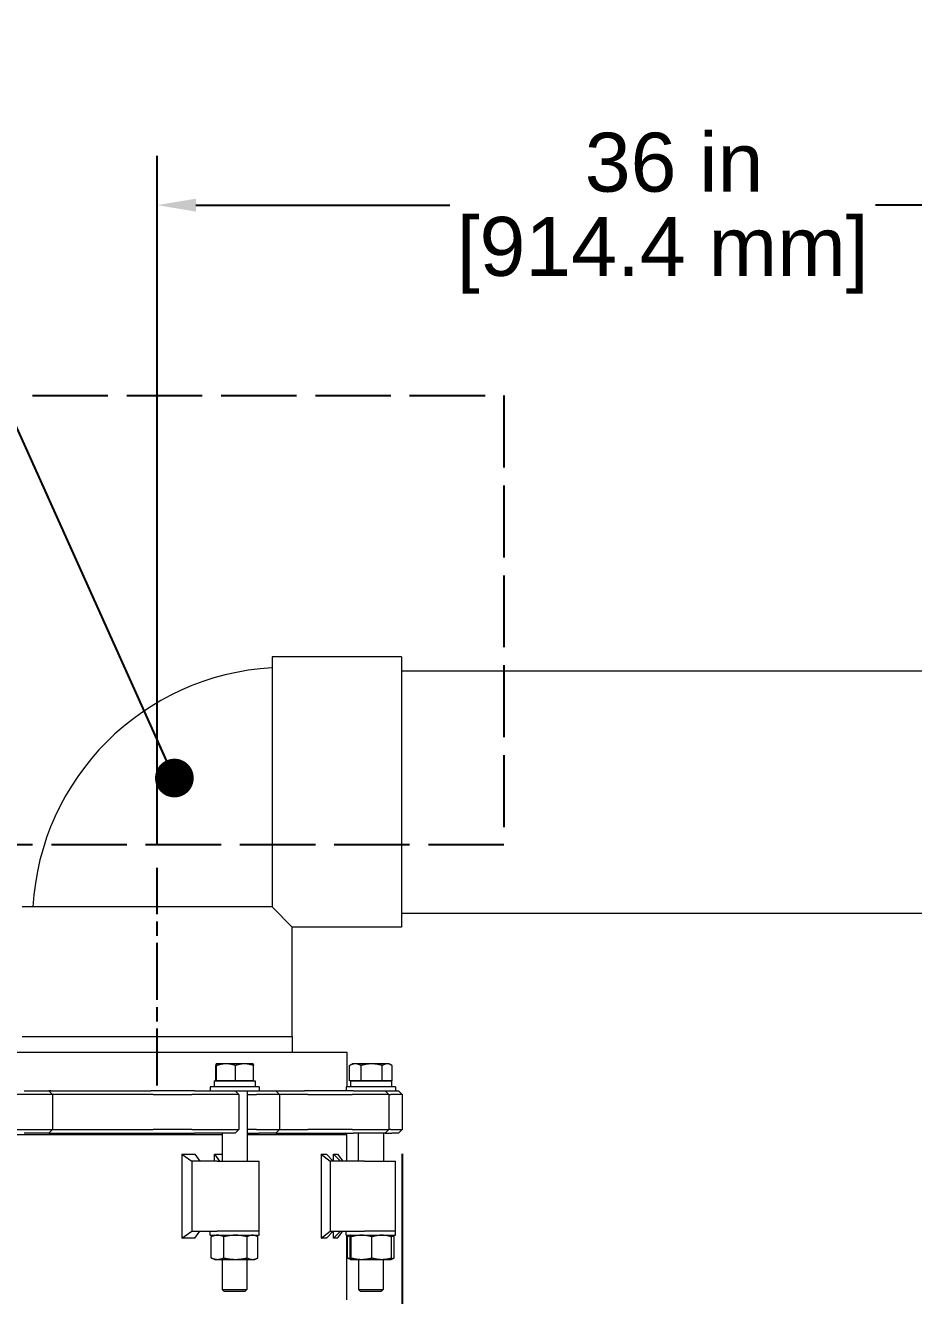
# Model space of a CAD drawing. Header units: inches. Extents: x 17 to 469, y 7 to 301.
# Drawn here: x 97.08 to 128.7, y 129.49 to 174.71 of the extents above; entities that cross this region are included whole.
import ezdxf

# ---------------------------------------------------------------- set-up
doc = ezdxf.new("R2010")
doc.units = ezdxf.units.IN
doc.header["$LTSCALE"] = 14
doc.header["$MEASUREMENT"] = 0
doc.linetypes.add('CHAIN', pattern=[0.7087, 0.4724, -0.0591, 0.1181, -0.0591])
doc.linetypes.add('DASHED_SPACE', pattern=[0.2067, 0.1654, -0.0413])
for name, color, linetype, lineweight in [('Centerline (ANSI)', 7, 'Continuous', 25), ('Dimension (ANSI)', 7, 'Continuous', 25), ('Sketch Geometry (ANSI)', 7, 'Continuous', 25), ('Symbol (ANSI)', 7, 'Continuous', 25), ('Visible (ANSI)', 7, 'Continuous', 50)]:
    doc.layers.add(name, color=color, linetype=linetype, lineweight=lineweight)
doc.styles.add('MEMCOR Medium', font='arial.ttf')
doc.dimstyles.new('Default (ANSI)', dxfattribs={"dimscale": 14, "dimtxt": 0.15, "dimasz": 0.098425, "dimexe": 0.125, "dimexo": 0.0625, "dimgap": 0.031496, "dimtad": 0, "dimtih": 1, "dimtoh": 1, "dimdec": 4, "dimrnd": 1e-08, "dimzin": 3, "dimdsep": 46, "dimlunit": 5, "dimtxsty": 'MEMCOR Medium', "dimcen": 0.09, "dimdle": 0.393701, "dimclrd": 256, "dimclre": 256, "dimclrt": 256, "dimadec": 0, "dimazin": 1, "dimtfac": 0.8, "dimtofl": 0, "dimtmove": 0, "dimatfit": 3, "dimfxl": 1, "dimfrac": 1, "dimtolj": 1, "dimtzin": 4, "dimlwd": -1, "dimlwe": -1, "dimarcsym": 0})
doc.dimstyles.new('Default (ANSI)$7', dxfattribs={"dimscale": 14, "dimtxt": 0.15, "dimasz": 0.098425, "dimexe": 0.125, "dimexo": 0.0625, "dimgap": 0.031496, "dimtad": 0, "dimtih": 1, "dimtoh": 1, "dimdec": 4, "dimrnd": 1e-08, "dimzin": 3, "dimdsep": 46, "dimlunit": 5, "dimtxsty": 'MEMCOR Medium', "dimcen": 0.09, "dimdle": 0.393701, "dimclrd": 256, "dimclre": 256, "dimclrt": 256, "dimadec": 0, "dimazin": 1, "dimtfac": 0.8, "dimtofl": 0, "dimtmove": 0, "dimatfit": 3, "dimfxl": 1, "dimfrac": 1, "dimtolj": 1, "dimtzin": 4, "dimlwd": -1, "dimlwe": -1, "dimarcsym": 0})

# ---------------------------------------------------------------- blocks, each defined once
blk = doc.blocks.new('*D21')
at = {"layer": 'Defpoints', "color": 0, "transparency": 16777216}
for p in [(72.051, 135.407), (110.487, 135.407), (110.487, 124.738)]:
    blk.add_point(p, dxfattribs=at)
at = {"layer": 'Dimension (ANSI)', "transparency": 16777216}
for p, q in [((72.051, 134.532), (72.051, 122.988)), ((110.487, 134.532), (110.487, 122.988)), ((73.429, 124.738), (109.11, 124.738)), ((110.487, 124.738), (113.194, 124.738))]:
    blk.add_line(p, q, dxfattribs=at)
for points in [[(73.429, 124.968), (73.429, 124.508), (72.051, 124.738)], [(109.11, 124.968), (109.11, 124.508), (110.487, 124.738)]]:
    blk.add_solid(points, dxfattribs=at)
at = {"layer": 'Dimension (ANSI)', "transparency": 16777216, "char_height": 2.1, "attachment_point": 5, "style": 'MEMCOR Medium'}
for s, insert in [('\\A1; 38{\\H0.8x;\\S7#16;} in', (120.777, 126.885)), ('\\A1;[976.3 mm]', (120.777, 122.951))]:
    blk.add_mtext(s, dxfattribs=dict(at, insert=insert))
blk = doc.blocks.new('*D26')
at = {"layer": 'Defpoints', "color": 0, "transparency": 16777216}
for p in [(137.769, 168.314), (137.769, 154.164), (101.769, 144.713)]:
    blk.add_point(p, dxfattribs=at)
at = {"layer": 'Dimension (ANSI)', "transparency": 16777216}
for p, q in [((101.769, 145.588), (101.769, 170.064)), ((137.769, 155.039), (137.769, 170.064)), ((103.147, 168.314), (112.186, 168.314)), ((136.391, 168.314), (127.352, 168.314))]:
    blk.add_line(p, q, dxfattribs=at)
for points in [[(103.147, 168.544), (103.147, 168.085), (101.769, 168.314)], [(136.391, 168.544), (136.391, 168.085), (137.769, 168.314)]]:
    blk.add_solid(points, dxfattribs=at)
at = {"layer": 'Dimension (ANSI)', "transparency": 16777216, "char_height": 2.1, "attachment_point": 5, "style": 'MEMCOR Medium'}
for s, insert in [('\\A1; 36 in', (119.769, 169.828)), ('\\A1;[914.4 mm]', (119.769, 166.528))]:
    blk.add_mtext(s, dxfattribs=dict(at, insert=insert))

msp = doc.modelspace()

# ---------------------------------------------------------------- linework, layer by layer
at = {"layer": 'Centerline (ANSI)', "linetype": 'CHAIN', "ltscale": 0.307373}
msp.add_line((101.769054, 136.964395), (101.769054, 144.713145), dxfattribs=at)
at = {"layer": 'Sketch Geometry (ANSI)', "linetype": 'DASHED_SPACE', "ltscale": 1.159922}
for p, q in [((33.556361, 161.531895), (114.114353, 161.531895)), ((114.114353, 145.531895), (33.556361, 145.531895))]:
    msp.add_line(p, q, dxfattribs=at)
at = {"layer": 'Sketch Geometry (ANSI)', "linetype": 'DASHED_SPACE', "ltscale": 1.105812}
msp.add_line((114.114353, 161.531895), (114.114353, 145.531895), dxfattribs=at)
at = {"layer": 'Visible (ANSI)', "linetype": 'Continuous', "lineweight": 18}
for p, q in [((105.859054, 152.226895), (105.859054, 143.324395)), ((110.469054, 152.226895), (105.859054, 152.226895)), ((110.469054, 152.226895), (110.469054, 142.601895)), ((110.469054, 151.726895), (133.394304, 151.726895)), ((105.859054, 143.324395), (96.956554, 143.324395)), ((105.859054, 143.324395), (106.581554, 142.601895)), ((110.469054, 143.101895), (133.394304, 143.101895)), ((110.469054, 142.601895), (106.581554, 142.601895)), ((106.581554, 138.714395), (106.581554, 142.601895)), ((96.956554, 138.714395), (106.581554, 138.714395)), ((96.956554, 138.714395), (106.581554, 138.714395)), ((106.581554, 138.714395), (106.581554, 138.151895)), ((95.019054, 138.151895), (108.519054, 138.151895)), ((108.519054, 138.151895), (108.519054, 136.91752)), ((103.853708, 137.136524), (103.853708, 137.681932)), ((103.869867, 137.740524), (103.86922, 137.740151)), ((103.870513, 137.740524), (103.869867, 137.740524)), ((104.223397, 137.740524), (103.870513, 137.740524)), ((103.887318, 137.136524), (103.887318, 137.681932)), ((104.878751, 137.740524), (104.223397, 137.740524)), ((104.559476, 137.136524), (104.559476, 137.681932)), ((105.181867, 137.740524), (104.878751, 137.740524)), ((105.181867, 137.740524), (105.182514, 137.740151)), ((105.198026, 137.136524), (105.198026, 137.681932)), ((108.62146, 137.136524), (108.62146, 137.681932)), ((108.722197, 137.740524), (108.638923, 137.692446)), ((108.825197, 137.740524), (108.722197, 137.740524)), ((109.407304, 137.740524), (108.825197, 137.740524)), ((109.028935, 137.136524), (109.028935, 137.681932)), ((109.960304, 137.740524), (109.407304, 137.740524)), ((109.785672, 137.136524), (109.785672, 137.681932)), ((110.034197, 137.740524), (109.960304, 137.740524)), ((110.034197, 137.740524), (110.117471, 137.692446)), ((110.134935, 137.136524), (110.134935, 137.681932)), ((103.796367, 137.13652), (105.255367, 137.13652)), ((103.796367, 137.13652), (103.796367, 136.91752)), ((103.870513, 137.136524), (103.853708, 137.136524)), ((103.869867, 137.136524), (103.869867, 137.13652)), ((103.887318, 137.136524), (103.870513, 137.136524)), ((104.223397, 137.136524), (103.887318, 137.136524)), ((104.559476, 137.136524), (104.223397, 137.136524)), ((104.878751, 137.136524), (104.559476, 137.136524)), ((105.198026, 137.136524), (104.878751, 137.136524)), ((105.181867, 137.136524), (105.181867, 137.13652)), ((105.255367, 137.13652), (105.255367, 136.91752)), ((108.825197, 137.136524), (108.62146, 137.136524)), ((108.648697, 137.13652), (108.649003, 137.13652)), ((108.648697, 137.13652), (108.648697, 136.945835)), ((108.649003, 137.13652), (110.107697, 137.13652)), ((108.722197, 137.136524), (108.722197, 137.13652)), ((109.028935, 137.136524), (108.825197, 137.136524)), ((109.407304, 137.136524), (109.028935, 137.136524)), ((109.785672, 137.136524), (109.407304, 137.136524)), ((109.960304, 137.136524), (109.785672, 137.136524)), ((110.134935, 137.136524), (109.960304, 137.136524)), ((110.034197, 137.136524), (110.034197, 137.13652)), ((110.107697, 137.13652), (110.107697, 136.91752)), ((97.07707, 136.646895), (96.761583, 136.646895)), ((97.038587, 136.776895), (97.317215, 136.776895)), ((97.357557, 136.646895), (97.07707, 136.646895)), ((97.317215, 136.776895), (97.917236, 136.776895)), ((98.047236, 136.646895), (97.357557, 136.646895)), ((97.984972, 136.776895), (97.917236, 136.776895)), ((97.917236, 136.776895), (98.047236, 136.646895)), ((97.984972, 136.776895), (101.549025, 136.776895)), ((101.627086, 136.646895), (98.047236, 136.646895)), ((98.047236, 136.646895), (98.047236, 135.406895)), ((102.372796, 136.776895), (101.549025, 136.776895)), ((101.627086, 136.646895), (102.280872, 136.646895)), ((102.280872, 136.646895), (103.002167, 136.646895)), ((103.094091, 136.776895), (102.372796, 136.776895)), ((104.377385, 136.646895), (103.002167, 136.646895)), ((103.094091, 136.776895), (104.29053, 136.776895)), ((105.400867, 136.91752), (103.650867, 136.91752)), ((103.650867, 136.91752), (103.650867, 136.776895)), ((104.29053, 136.776895), (104.506615, 136.776895)), ((104.594911, 136.646895), (104.377385, 136.646895)), ((104.506615, 136.776895), (104.545112, 136.776895)), ((104.545112, 136.776895), (104.675112, 136.646895)), ((104.545112, 136.776895), (105.400867, 136.776895)), ((104.675112, 136.646895), (104.594911, 136.646895)), ((104.675112, 136.646895), (104.675112, 135.406895)), ((104.973367, 136.776895), (104.973367, 134.276895)), ((104.973367, 136.646895), (105.308995, 136.646895)), ((105.669261, 136.646895), (105.308995, 136.646895)), ((105.400867, 136.91752), (105.400867, 136.776895)), ((105.400919, 136.776895), (105.400867, 136.776895)), ((105.400919, 136.776895), (105.573846, 136.776895)), ((105.573846, 136.776895), (105.770822, 136.776895)), ((105.86755, 136.646895), (105.669261, 136.646895)), ((105.770822, 136.776895), (105.993488, 136.776895)), ((106.123488, 136.646895), (105.86755, 136.646895)), ((105.993488, 136.776895), (107.016779, 136.776895)), ((105.993488, 136.776895), (106.123488, 136.646895)), ((107.136359, 136.646895), (106.123488, 136.646895)), ((106.123488, 136.646895), (106.123488, 135.406895)), ((107.759337, 136.776895), (107.016779, 136.776895)), ((107.136359, 136.646895), (107.72569, 136.646895)), ((107.72569, 136.646895), (108.710998, 136.646895)), ((108.744645, 136.776895), (107.759337, 136.776895)), ((110.253197, 136.91752), (108.503197, 136.91752)), ((108.503197, 136.91752), (108.503197, 136.776895)), ((108.648697, 136.945835), (108.648697, 136.91752)), ((109.920449, 136.646895), (108.710998, 136.646895)), ((108.744645, 136.776895), (109.796867, 136.776895)), ((109.796867, 136.776895), (109.885514, 136.776895)), ((109.885514, 136.776895), (109.890893, 136.776895)), ((109.890893, 136.776895), (110.020893, 136.646895)), ((109.890893, 136.776895), (110.253197, 136.776895)), ((110.009688, 136.646895), (109.920449, 136.646895)), ((110.020893, 136.646895), (110.009688, 136.646895)), ((110.020893, 136.646895), (110.094417, 136.646895)), ((110.020893, 136.646895), (110.020893, 135.406895)), ((110.402927, 136.646895), (110.094417, 136.646895)), ((110.253197, 136.91752), (110.253197, 136.776895)), ((110.253197, 136.776895), (110.276148, 136.776895)), ((110.276148, 136.776895), (110.338691, 136.776895)), ((110.338691, 136.776895), (110.357456, 136.776895)), ((110.357456, 136.776895), (110.487456, 136.646895)), ((110.465887, 136.646895), (110.402927, 136.646895)), ((110.487456, 136.646895), (110.465887, 136.646895)), ((110.487456, 136.646895), (110.487456, 135.406895)), ((96.761583, 135.406895), (97.07707, 135.406895)), ((97.317215, 135.276895), (97.038587, 135.276895)), ((97.07707, 135.406895), (97.357557, 135.406895)), ((97.917236, 135.276895), (97.317215, 135.276895)), ((97.357557, 135.406895), (98.047236, 135.406895)), ((97.917236, 135.276895), (98.047236, 135.406895)), ((97.917236, 135.276895), (101.811891, 135.276895)), ((98.047236, 135.406895), (101.627086, 135.406895)), ((102.280872, 135.406895), (101.627086, 135.406895)), ((101.811891, 135.276895), (102.372796, 135.276895)), ((103.002167, 135.406895), (102.280872, 135.406895)), ((102.372796, 135.276895), (103.094091, 135.276895)), ((103.002167, 135.406895), (104.377385, 135.406895)), ((104.29053, 135.276895), (103.094091, 135.276895)), ((104.078367, 135.276895), (104.078367, 134.276895)), ((104.506615, 135.276895), (104.29053, 135.276895)), ((104.377385, 135.406895), (104.594911, 135.406895)), ((104.545112, 135.276895), (104.506615, 135.276895)), ((104.545112, 135.276895), (104.675112, 135.406895)), ((104.594911, 135.406895), (104.675112, 135.406895)), ((105.308995, 135.406895), (104.973367, 135.406895)), ((104.973367, 135.276895), (105.400919, 135.276895)), ((105.308995, 135.406895), (105.669261, 135.406895)), ((105.573846, 135.276895), (105.400919, 135.276895)), ((105.770822, 135.276895), (105.573846, 135.276895)), ((105.669261, 135.406895), (105.86755, 135.406895)), ((105.993488, 135.276895), (105.770822, 135.276895)), ((105.86755, 135.406895), (106.123488, 135.406895)), ((105.993488, 135.276895), (106.123488, 135.406895)), ((105.993488, 135.276895), (107.18665, 135.276895)), ((106.123488, 135.406895), (107.136359, 135.406895)), ((107.72569, 135.406895), (107.136359, 135.406895)), ((107.18665, 135.276895), (107.759337, 135.276895)), ((108.710998, 135.406895), (107.72569, 135.406895)), ((107.759337, 135.276895), (108.744645, 135.276895)), ((108.710998, 135.406895), (109.920449, 135.406895)), ((109.796867, 135.276895), (108.744645, 135.276895)), ((108.930697, 135.276895), (108.930697, 134.276895)), ((109.885514, 135.276895), (109.796867, 135.276895)), ((109.825697, 135.276895), (109.825697, 134.276895)), ((109.890893, 135.276895), (109.885514, 135.276895)), ((109.890893, 135.276895), (110.020893, 135.406895)), ((109.890893, 135.276895), (110.128063, 135.276895)), ((109.920449, 135.406895), (110.009688, 135.406895)), ((110.009688, 135.406895), (110.020893, 135.406895)), ((110.094417, 135.406895), (110.020893, 135.406895)), ((110.094417, 135.406895), (110.402927, 135.406895)), ((110.276148, 135.276895), (110.128063, 135.276895)), ((110.338691, 135.276895), (110.276148, 135.276895)), ((110.357456, 135.276895), (110.338691, 135.276895)), ((110.357456, 135.276895), (110.487456, 135.406895)), ((110.402927, 135.406895), (110.465887, 135.406895)), ((110.465887, 135.406895), (110.487456, 135.406895)), ((104.078367, 135.214395), (96.568884, 135.214395)), ((108.51926, 135.214395), (104.973367, 135.214395)), ((108.51926, 134.276895), (108.51926, 135.214395)), ((102.645535, 134.526628), (102.645535, 131.527162)), ((102.645535, 134.526628), (103.11331, 134.526628)), ((102.645535, 134.526628), (103.009234, 134.276895)), ((103.11331, 134.526628), (103.284825, 134.276895)), ((103.810323, 134.526628), (103.991932, 134.276895)), ((103.810323, 134.276895), (103.810323, 134.526628)), ((103.810323, 134.526628), (104.078367, 134.526628)), ((107.604922, 134.526628), (107.604922, 131.527162)), ((107.604922, 134.526628), (107.797115, 134.526628)), ((107.604922, 134.526628), (107.925157, 134.276895)), ((107.797115, 134.526628), (108.036456, 134.276895)), ((108.05224, 134.526628), (108.295275, 134.276895)), ((108.05224, 134.276895), (108.05224, 134.526628)), ((108.05224, 134.526628), (108.187127, 134.526628)), ((108.187127, 134.526628), (108.37809, 134.276895)), ((103.907149, 134.276895), (103.009234, 134.276895)), ((103.009234, 134.276895), (103.009234, 131.776895)), ((103.907149, 134.276895), (105.400867, 134.276895)), ((105.400867, 131.776895), (105.400867, 134.276895)), ((109.151731, 134.276895), (107.925157, 134.276895)), ((107.925157, 134.276895), (107.925157, 131.776895)), ((109.151731, 134.276895), (110.253197, 134.276895)), ((110.253197, 131.776895), (110.253197, 134.276895)), ((102.645535, 131.527162), (103.009234, 131.776895)), ((103.009234, 131.776895), (103.907149, 131.776895)), ((103.11331, 131.527162), (103.284825, 131.776895)), ((103.650867, 131.63627), (103.650867, 131.776895)), ((103.650867, 131.63627), (105.400867, 131.63627)), ((103.806867, 131.63627), (103.715596, 131.59371)), ((105.400867, 131.776895), (103.907149, 131.776895)), ((105.400867, 131.776895), (103.907149, 131.776895)), ((105.244867, 131.63627), (105.336138, 131.59371)), ((105.400867, 131.63627), (105.400867, 131.776895)), ((107.604922, 131.527162), (107.925157, 131.776895)), ((107.797115, 131.527162), (108.036456, 131.776895)), ((107.925157, 131.776895), (109.151731, 131.776895)), ((108.05224, 131.527162), (108.295275, 131.776895)), ((108.05224, 131.527162), (108.05224, 131.776895)), ((108.187127, 131.527162), (108.37809, 131.776895)), ((108.503197, 131.63627), (108.503197, 131.776895)), ((108.503197, 131.63627), (110.253197, 131.63627)), ((108.51926, 129.339395), (108.51926, 131.63627)), ((108.658488, 131.63594), (108.567926, 131.59371)), ((108.659197, 131.63627), (108.658488, 131.63594)), ((110.253197, 131.776895), (109.151731, 131.776895)), ((110.253197, 131.776895), (109.151731, 131.776895)), ((110.097197, 131.63627), (110.097906, 131.63594)), ((110.097906, 131.63594), (110.188468, 131.59371)), ((110.253197, 131.63627), (110.253197, 131.776895)), ((103.11331, 131.527162), (102.645535, 131.527162)), ((103.696455, 130.829137), (103.696455, 131.584403)), ((104.143063, 130.829137), (104.143063, 131.584403)), ((104.972475, 130.829137), (104.972475, 131.584403)), ((105.355279, 130.829137), (105.355279, 131.584403)), ((107.797115, 131.527162), (107.604922, 131.527162)), ((108.187127, 131.527162), (108.05224, 131.527162)), ((108.548785, 130.829137), (108.548785, 131.584403)), ((108.641487, 130.829137), (108.641487, 131.584403)), ((108.678324, 130.829137), (108.678324, 131.584403)), ((109.415034, 130.829137), (109.415034, 131.584403)), ((110.114908, 130.829137), (110.114908, 131.584403)), ((110.207609, 130.829137), (110.207609, 131.584403)), ((103.806867, 130.77727), (103.715596, 130.81983)), ((103.806867, 130.77727), (103.919759, 130.77727)), ((103.919759, 130.77727), (104.557769, 130.77727)), ((104.088367, 130.77727), (104.088367, 129.702635)), ((104.557769, 130.77727), (105.163877, 130.77727)), ((104.963367, 130.77727), (104.963367, 129.702635)), ((105.163877, 130.77727), (105.244867, 130.77727)), ((105.244867, 130.77727), (105.336138, 130.81983)), ((108.658488, 130.777601), (108.567926, 130.81983)), ((108.659197, 130.77727), (108.658488, 130.777601)), ((108.659197, 130.77727), (108.659905, 130.77727)), ((108.659905, 130.77727), (109.046679, 130.77727)), ((108.940697, 130.77727), (108.940697, 129.702635)), ((109.046679, 130.77727), (109.764971, 130.77727)), ((109.764971, 130.77727), (110.097197, 130.77727)), ((109.815697, 130.77727), (109.815697, 129.702635)), ((110.097197, 130.77727), (110.097906, 130.777601)), ((110.097906, 130.777601), (110.188468, 130.81983)), ((104.088367, 129.702635), (104.963367, 129.702635)), ((104.156528, 129.63652), (104.088367, 129.702635)), ((104.895206, 129.63652), (104.156528, 129.63652)), ((104.895206, 129.63652), (104.963367, 129.702635)), ((108.940697, 129.702635), (109.815697, 129.702635)), ((109.008858, 129.63652), (108.940697, 129.702635)), ((109.747536, 129.63652), (109.008858, 129.63652)), ((109.747536, 129.63652), (109.815697, 129.702635))]:
    msp.add_line(p, q, dxfattribs=at)
msp.add_arc((106.359054, 142.824395), 9.0275, 93.1750271, 176.8249729, dxfattribs=at)
for centre, start_param, end_param in [((109.378197, 136.762269), 4.629011093, 4.67343228), ((109.378197, 137.072771), 4.695557537, 4.74850131)]:
    msp.add_ellipse(centre, major_axis=(0.033404, -4.137196), ratio=0.176142205, start_param=start_param, end_param=end_param, dxfattribs=at)
for points, weights in [([(103.870513, 137.740524), (103.862714, 137.740524), (103.853708, 137.681932)], [1, 1.0379548493, 1]), ([(103.887318, 137.681932), (103.878312, 137.740524), (103.870513, 137.740524)], [1, 1.0379548493, 1]), ([(104.223397, 137.740524), (104.067422, 137.740524), (103.887318, 137.681932)], [1, 1.0379548493, 1]), ([(104.559476, 137.681932), (104.379372, 137.740524), (104.223397, 137.740524)], [1, 1.0379548493, 1]), ([(104.878751, 137.740524), (104.730575, 137.740524), (104.559476, 137.681932)], [1, 1.0379548493, 1]), ([(105.198026, 137.681932), (105.026927, 137.740524), (104.878751, 137.740524)], [1, 1.0379548493, 1]), ([(105.182514, 137.740151), (105.189717, 137.735992), (105.198026, 137.681932)], [1.00559007881, 1.03491660113, 1]), ([(108.825197, 137.740524), (108.730642, 137.740524), (108.62146, 137.681932)], [1, 1.0379548493, 1]), ([(108.62146, 137.681932), (108.630298, 137.687466), (108.638923, 137.692446)], [1, 1.00346535316, 1.00629791907]), ([(109.028935, 137.681932), (108.919752, 137.740524), (108.825197, 137.740524)], [1, 1.0379548493, 1]), ([(109.407304, 137.740524), (109.231702, 137.740524), (109.028935, 137.681932)], [1, 1.0379548493, 1]), ([(109.785672, 137.681932), (109.582905, 137.740524), (109.407304, 137.740524)], [1, 1.0379548493, 1]), ([(109.960304, 137.740524), (109.879257, 137.740524), (109.785672, 137.681932)], [1, 1.0379548493, 1]), ([(110.134935, 137.681932), (110.04135, 137.740524), (109.960304, 137.740524)], [1, 1.0379548493, 1]), ([(103.919759, 131.63627), (103.816123, 131.63627), (103.696455, 131.584403)], [1, 1.0379548493, 1]), ([(104.143063, 131.584403), (104.023394, 131.63627), (103.919759, 131.63627)], [1, 1.0379548493, 1]), ([(104.557769, 131.63627), (104.365303, 131.63627), (104.143063, 131.584403)], [1, 1.0379548493, 1]), ([(104.972475, 131.584403), (104.750234, 131.63627), (104.557769, 131.63627)], [1, 1.0379548493, 1]), ([(105.163877, 131.63627), (105.075047, 131.63627), (104.972475, 131.584403)], [1, 1.0379548493, 1]), ([(105.355279, 131.584403), (105.252707, 131.63627), (105.163877, 131.63627)], [1, 1.0379548493, 1]), ([(108.64982, 131.619916), (108.601731, 131.607351), (108.548785, 131.584403)], [1.01863942066, 1.01644474912, 1]), ([(108.659905, 131.63627), (108.651357, 131.63627), (108.641487, 131.584403)], [1, 1.0379548493, 1]), ([(108.678324, 131.584403), (108.668453, 131.63627), (108.659905, 131.63627)], [1, 1.0379548493, 1]), ([(109.046679, 131.63627), (108.875725, 131.63627), (108.678324, 131.584403)], [1, 1.0379548493, 1]), ([(109.415034, 131.584403), (109.217633, 131.63627), (109.046679, 131.63627)], [1, 1.0379548493, 1]), ([(109.764971, 131.63627), (109.602565, 131.63627), (109.415034, 131.584403)], [1, 1.0379548493, 1]), ([(110.114908, 131.584403), (109.927377, 131.63627), (109.764971, 131.63627)], [1, 1.0379548493, 1]), ([(110.097906, 131.63594), (110.105801, 131.632258), (110.114908, 131.584403)], [1.00559007881, 1.03491660113, 1]), ([(110.207609, 131.584403), (110.153526, 131.611751), (110.105037, 131.624443)], [1, 1.01965956375, 1.01895290532]), ([(103.696455, 131.584403), (103.706142, 131.589301), (103.715596, 131.59371)], [1, 1.00346535316, 1.00629791907]), ([(108.548785, 131.584403), (108.558472, 131.589301), (108.567926, 131.59371)], [1, 1.00346535316, 1.00629791907]), ([(103.715596, 130.81983), (103.706142, 130.824239), (103.696455, 130.829137)], [1.00629791907, 1.00346535316, 1]), ([(103.696455, 130.829137), (103.816123, 130.77727), (103.919759, 130.77727)], [1, 1.0379548493, 1]), ([(103.919759, 130.77727), (104.023394, 130.77727), (104.143063, 130.829137)], [1, 1.0379548493, 1]), ([(104.143063, 130.829137), (104.365303, 130.77727), (104.557769, 130.77727)], [1, 1.0379548493, 1]), ([(104.557769, 130.77727), (104.750234, 130.77727), (104.972475, 130.829137)], [1, 1.0379548493, 1]), ([(104.972475, 130.829137), (105.075047, 130.77727), (105.163877, 130.77727)], [1, 1.0379548493, 1]), ([(105.163877, 130.77727), (105.252707, 130.77727), (105.355279, 130.829137)], [1, 1.0379548493, 1]), ([(108.567926, 130.81983), (108.558472, 130.824239), (108.548785, 130.829137)], [1.00629791907, 1.00346535316, 1]), ([(108.548785, 130.829137), (108.601731, 130.806189), (108.64982, 130.793624)], [1, 1.01644474912, 1.01863942066]), ([(108.641487, 130.829137), (108.651357, 130.77727), (108.659905, 130.77727)], [1, 1.0379548493, 1]), ([(108.659905, 130.77727), (108.668453, 130.77727), (108.678324, 130.829137)], [1, 1.0379548493, 1]), ([(108.678324, 130.829137), (108.875725, 130.77727), (109.046679, 130.77727)], [1, 1.0379548493, 1]), ([(109.046679, 130.77727), (109.217633, 130.77727), (109.415034, 130.829137)], [1, 1.0379548493, 1]), ([(109.415034, 130.829137), (109.602565, 130.77727), (109.764971, 130.77727)], [1, 1.0379548493, 1]), ([(109.764971, 130.77727), (109.927377, 130.77727), (110.114908, 130.829137)], [1, 1.0379548493, 1]), ([(110.114908, 130.829137), (110.105801, 130.781282), (110.097906, 130.777601)], [1, 1.03491660113, 1.00559007881]), ([(110.105037, 130.789097), (110.153526, 130.801789), (110.207609, 130.829137)], [1.01895290532, 1.01965956375, 1])]:
    msp.add_rational_spline(points, weights, degree=2, dxfattribs=at)
msp.add_open_spline([(108.51926, 135.214395), (108.498421, 135.235222), (108.477562, 135.256055), (108.456681, 135.276895)], degree=3, dxfattribs=at)

# ---------------------------------------------------------------- dimensions: what is measured, and where the dimension line sits
at = {"layer": 'Dimension (ANSI)'}
dim = msp.add_linear_dim(base=(137.7693042451, 168.3144480072), p1=(101.7690542451, 144.713145029), p2=(137.7693042451, 154.164395029), text=' <> in\\X[914.4 mm]', dimstyle='Default (ANSI)', override={"dimgap": 0.031496, "dimtih": 0, "dimtoh": 0, "dimdec": 4, "dimpost": '', "dimtol": 0, "dimlim": 0, "dimtp": 0, "dimtm": 0, "dimtdec": 2, "dimatfit": 1}, dxfattribs=at)
dim.commit()
dim.dimension.update_dxf_attribs({"geometry": '*D26', "text_midpoint": (119.7691792451, 168.3144480072), "dimtype": 160})
dim = msp.add_linear_dim(base=(110.487456, 124.738096), p1=(72.050653, 135.406895), p2=(110.487456, 135.406895), angle=180, text=' <> in\\X[976.3 mm]', dimstyle='Default (ANSI)', override={"dimgap": 0.031496, "dimtih": 0, "dimtoh": 0, "dimdec": 4, "dimpost": '', "dimtol": 0, "dimlim": 0, "dimtp": 0, "dimtm": 0, "dimtdec": 2, "dimatfit": 2}, dxfattribs=at)
dim.commit()
dim.dimension.update_dxf_attribs({"geometry": '*D21', "text_midpoint": (120.777083, 124.738096), "dimtype": 160})

# ---------------------------------------------------------------- leaders
at = {"layer": 'Symbol (ANSI)', "annotation_type": 0, "has_hookline": 1, "hookline_direction": 1, "text_width": 65.476742}
msp.add_leader([(102.382014, 147.915378), (91.236505, 172.695832), (89.858552, 172.695832)], dimstyle='Default (ANSI)$7', override={"dimasz": 0.098425, "dimtad": 0, "dimldrblk": 'Dot'}, dxfattribs=at)

doc.saveas('drawing.dxf')
